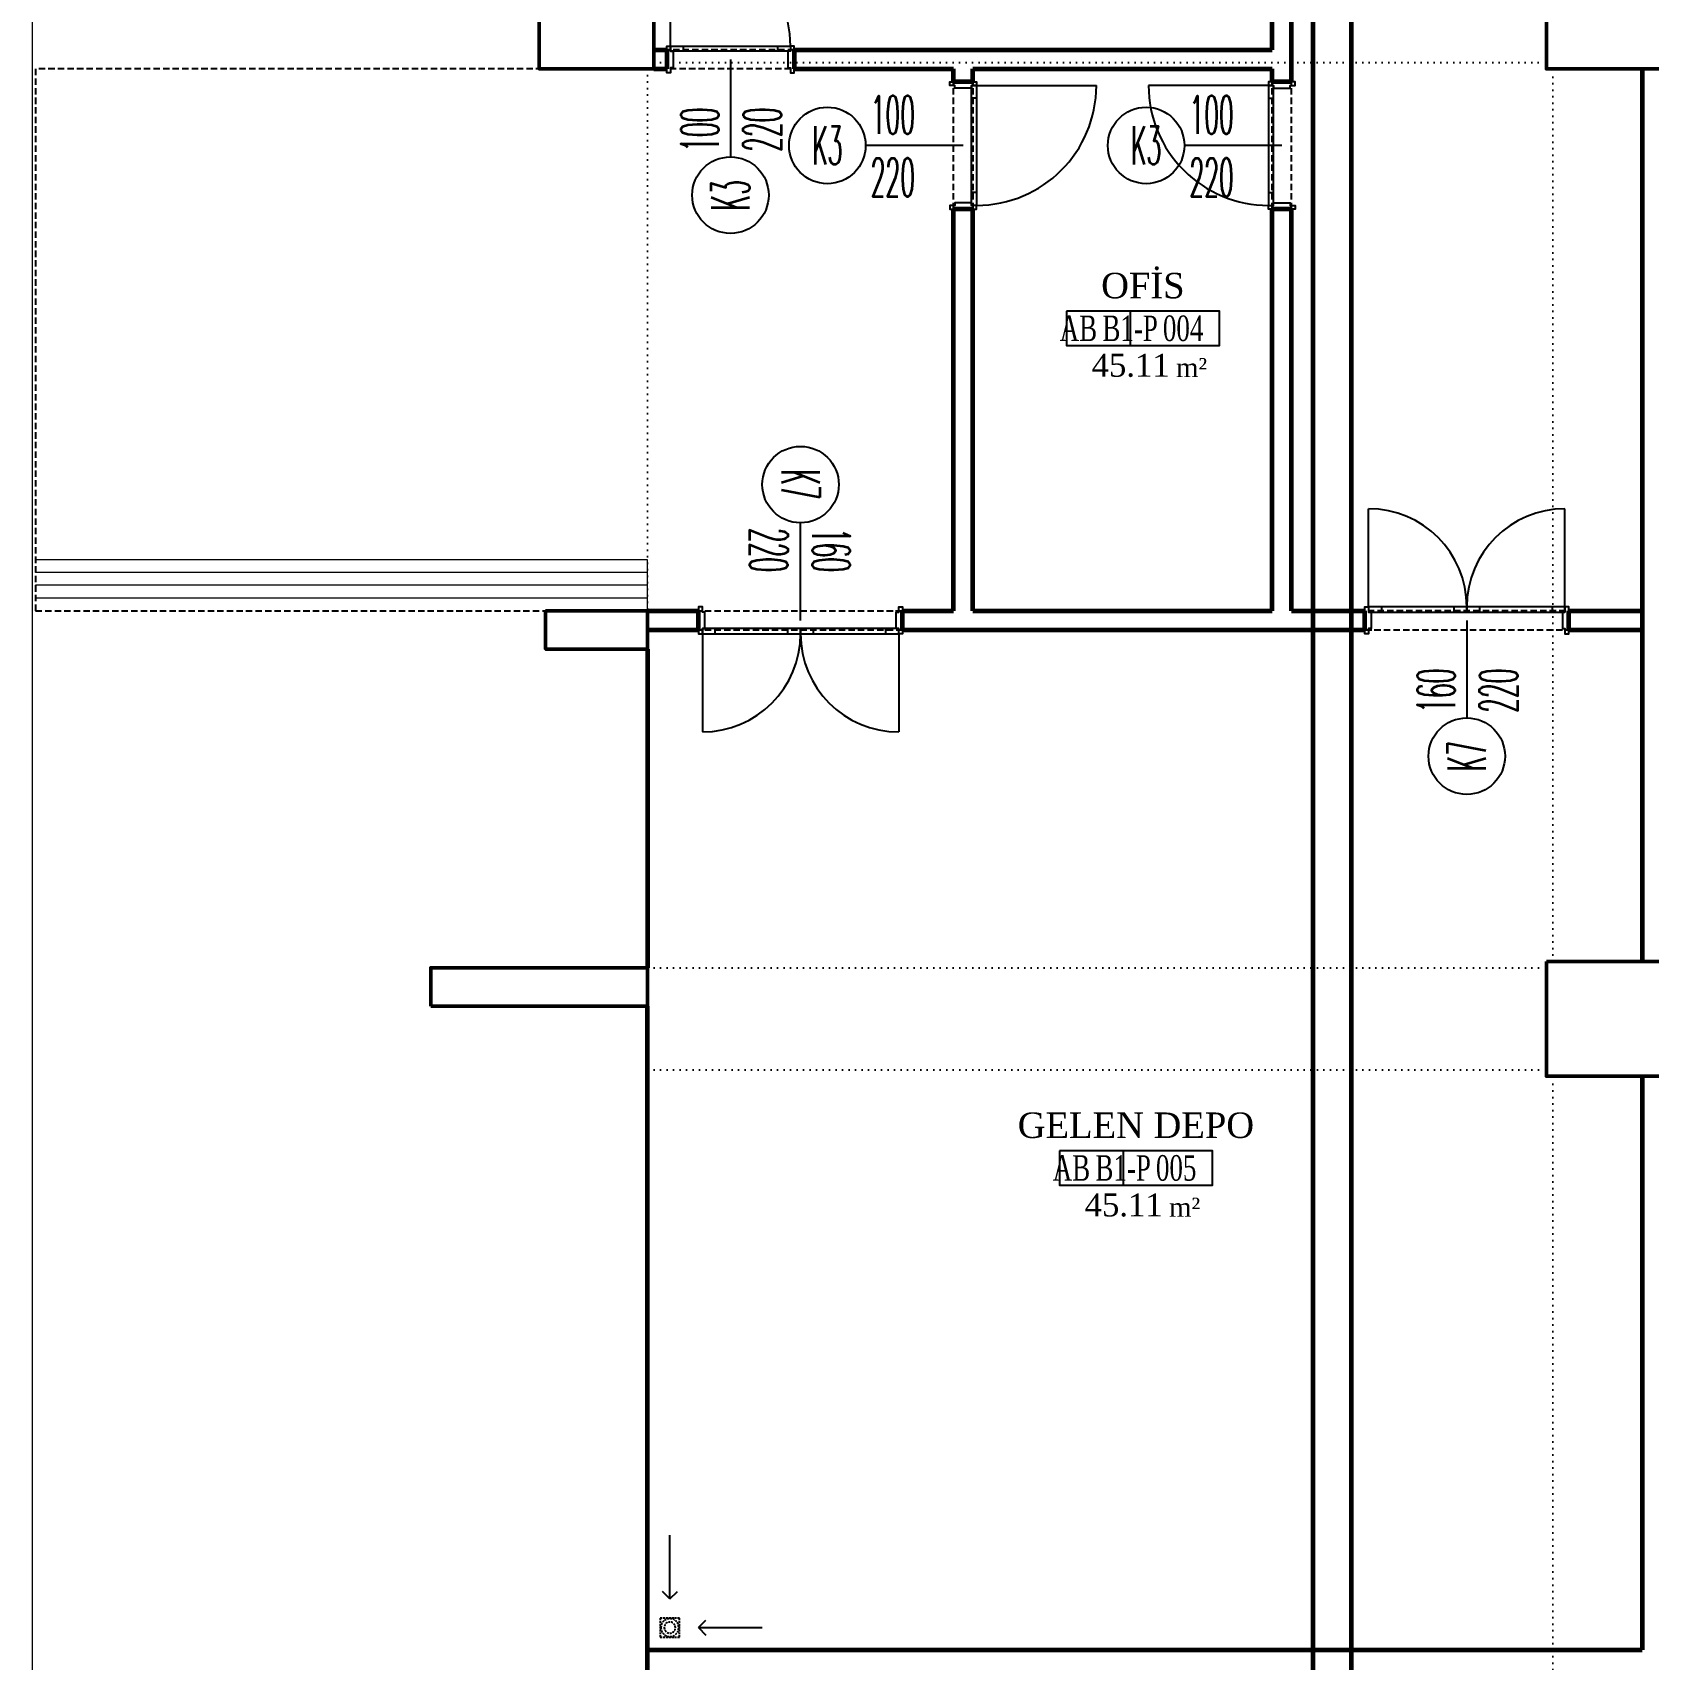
# Model space of a CAD drawing. Extents: x -228812 to 45006, y -308075 to -42938.
# Drawn here: x 39709 to 40977, y -46454 to -45177 of the extents above; entities that cross this region are included whole.
import ezdxf
from ezdxf.enums import TextEntityAlignment as Align

# ---------------------------------------------------------------- set-up
doc = ezdxf.new("R2010")
doc.units = 0
doc.header["$LTSCALE"] = 20
for name, pattern in [('( Hidden )', [0.375, 0.25, -0.125]), ('DOT', [0.25, 0, -0.25]), ('HIDDEN', [0.375, 0.25, -0.125])]:
    doc.linetypes.add(name, pattern=pattern)
doc.layers.get('0').update_dxf_attribs({"linetype": 'CONTINUOUS', "lineweight": 15})
doc.layers.get('DEFPOINTS').update_dxf_attribs({"linetype": 'CONTINUOUS'})
for name, color, linetype, lineweight in [('DUVAR', 7, 'CONTINUOUS', 60), ('KOLON', 7, 'CONTINUOUS', 50), ('tefris', 7, 'CONTINUOUS', 20)]:
    doc.layers.add(name, color=color, linetype=linetype, lineweight=lineweight)
for name, color, linetype in [('KAPILAR', 5, 'CONTINUOUS'), ('KIRIS', 9, 'DOT'), ('OK', 7, 'CONTINUOUS'), ('ROOM', 7, 'CONTINUOUS'), ('ROOM-T', 7, 'CONTINUOUS'), ('TEFRIS SIHHI', 7, 'CONTINUOUS')]:
    doc.layers.add(name, color=color, linetype=linetype)
doc.styles.add('OLC-200', font='tromans.shx', dxfattribs={"width": 0.5, "height": 0.2})
doc.styles.add('OLC-50', font='romans.shx', dxfattribs={"width": 0.5, "height": 0.15})
doc.styles.add('YAZI', font='times.ttf')

# ---------------------------------------------------------------- blocks, each defined once
blk = doc.blocks.new('*U661')
at = {"color": 0}
for p, q in [((-97, 18), (-97, 112)), ((-87, 18), (-87, 14)), ((-13, 18), (-13, 14)), ((-50, 7.5), (-50, 7.5))]:
    blk.add_line(p, q, dxfattribs=at)
at = {"color": 0, "linetype": 'DOT', "ltscale": 20}
blk.add_line((0, 0), (-100, 0), dxfattribs=at)
at = {"color": 0, "lineweight": -3}
for points in [[(-100, 15), (-100, 18), (-97, 18), (-97, 14), (-95, 14), (-95, 1), (-97, 1), (-97, -3), (-100, -3), (-100, 0)], [(0, 15), (0, 18), (-3, 18), (-3, 14), (-5, 14), (-5, 1), (-3, 1), (-3, -3), (0, -3), (0, 0)]]:
    blk.add_lwpolyline(points, dxfattribs=at)
at = {"color": 0}
blk.add_lwpolyline([(-3, 18), (-3, 14), (-97, 14), (-97, 18)], close=True, dxfattribs=at)
at = {"color": 16}
blk.add_lwpolyline([(-50, 7.5), (-50, -69)], dxfattribs=at)
blk.add_circle((-50, -99), 30, dxfattribs=at)
at = {"color": 0}
blk.add_arc((-97, 18), 94, 0, 90, dxfattribs=at)
at = {"color": 16, "style": 'OLC-50', "width": 0.45}
blk.add_attdef('GEN', text='', height=30, rotation=90, dxfattribs=at).set_placement((-50, -65), align=Align.BOTTOM_LEFT)
blk.add_attdef('YUK', text='', height=30, rotation=90, dxfattribs=at).set_placement((-40, -65), align=Align.TOP_LEFT)
at = {"style": 'OLC-50', "width": 0.5, "flags": 1}
for tag, p in [('KABLOK', (-158.3, -83.8)), ('KAMAHKOD', (-53.9, -83.8)), ('KAMAHNO', (-165.2, -120.6)), ('KAMAHAD', (-49.6, -120)), ('DUVKA', (-158.6, -156)), ('KARENK', (-52.6, -154.8)), ('KATIP', (-158.1, -194)), ('KASAMAL', (-53.9, -189.6)), ('KAMAL', (-158.7, -233)), ('KASARENK', (-53.5, -229)), ('MENFEZ', (-160, -268.9)), ('YANGIN', (-54.2, -266.9)), ('ACILYON', (-162.7, -303.5)), ('CEKIT', (-56.3, -303.2)), ('CARPTEK', (-165, -337.4)), ('FOTOSEL', (-56.8, -337.1)), ('PBAR', (-163.2, -371.1)), ('KONTROL', (-57, -371.1))]:
    blk.add_attdef(tag, p, '', height=30, dxfattribs=at)
at = {"color": 16, "style": 'OLC-50', "width": 0.45}
blk.add_attdef('POZ', text='', height=30, rotation=90, dxfattribs=at).set_placement((-50, -99), align=Align.MIDDLE_CENTER)
blk = doc.blocks.new('*U685')
at = {"color": 0}
for p, q in [((-157, 18), (-157, 95)), ((-3, 18), (-3, 95)), ((-147, 18), (-147, 14)), ((-90.1, 18), (-90.1, 14)), ((-70, 18), (-70, 14)), ((-13.1, 18), (-13.1, 14)), ((-80, 7.5), (-80, 7.5))]:
    blk.add_line(p, q, dxfattribs=at)
at = {"color": 0, "linetype": 'DOT', "ltscale": 20}
blk.add_line((-155, 0), (-5, 0), dxfattribs=at)
at = {"color": 0, "lineweight": -3}
for points in [[(-160, 15), (-160, 18), (-157, 18), (-157, 14), (-155, 14), (-155, 1), (-157, 1), (-157, -3), (-160, -3), (-160, 0)], [(0, 15), (0, 18), (-3, 18), (-3, 14), (-5, 14), (-5, 1), (-3, 1), (-3, -3), (0, -3), (0, 0)]]:
    blk.add_lwpolyline(points, dxfattribs=at)
at = {"color": 0}
for points in [[(-157, 18), (-157, 14), (-80, 14), (-80, 18)], [(-80, 18), (-80, 14), (-3, 14), (-3, 18)]]:
    blk.add_lwpolyline(points, close=True, dxfattribs=at)
at = {"color": 16}
blk.add_lwpolyline([(-80, 7.5), (-80, -69)], dxfattribs=at)
blk.add_circle((-80, -99), 30, dxfattribs=at)
at = {"color": 0}
for centre, start, end in [((-157, 18), 0, 90), ((-3, 18), 90, 180)]:
    blk.add_arc(centre, 77, start, end, dxfattribs=at)
at = {"color": 16, "style": 'OLC-50', "width": 0.45}
blk.add_attdef('GEN', text='', height=30, rotation=90, dxfattribs=at).set_placement((-80, -65), align=Align.BOTTOM_LEFT)
blk.add_attdef('YUK', text='', height=30, rotation=90, dxfattribs=at).set_placement((-70, -65), align=Align.TOP_LEFT)
at = {"style": 'OLC-50', "width": 0.5, "flags": 1}
for tag, p in [('KABLOK', (-188.3, -83.8)), ('KAMAHKOD', (-83.9, -83.8)), ('KAMAHNO', (-195.2, -120.6)), ('KAMAHAD', (-79.6, -120)), ('DUVKA', (-188.6, -156)), ('KARENK', (-82.6, -154.8)), ('KATIP', (-188.1, -194)), ('KASAMAL', (-83.9, -189.6)), ('KAMAL', (-188.7, -233)), ('KASARENK', (-83.5, -229)), ('MENFEZ', (-190, -268.9)), ('YANGIN', (-84.2, -266.9)), ('ACILYON', (-192.7, -303.5)), ('CEKIT', (-86.3, -303.2)), ('CARPTEK', (-195, -337.4)), ('FOTOSEL', (-86.8, -337.1)), ('PBAR', (-193.2, -371.1)), ('KONTROL', (-87, -371.1))]:
    blk.add_attdef(tag, p, '', height=30, dxfattribs=at)
at = {"color": 16, "style": 'OLC-50', "width": 0.45}
blk.add_attdef('POZ', text='', height=30, rotation=90, dxfattribs=at).set_placement((-80, -99), align=Align.MIDDLE_CENTER)
blk = doc.blocks.new('ROOMNAME')
at = {"color": 0}
blk.add_line((0, 13.5), (0, -13.5), dxfattribs=at)
blk.add_lwpolyline([(-50, 13.5), (-50, -13.5), (70, -13.5), (70, 13.5)], close=True, dxfattribs=at)
at = {"color": 0, "insert": (36, -30.8), "char_height": 15, "width": 39.826, "attachment_point": 4, "style": 'YAZI'}
blk.add_mtext('m²', dxfattribs=at)
at = {"color": 0, "style": 'YAZI'}
for tag, p in [('KOD', (-25, 0)), ('NO', (35, 0))]:
    blk.add_attdef(tag, text='', height=20, dxfattribs=at).set_placement(p, align=Align.MIDDLE_CENTER)
blk.add_attdef('ALAN', text='', height=18, dxfattribs=at).set_placement((31, -29), align=Align.MIDDLE_RIGHT)
at = {"color": 0, "style": 'YAZI', "flags": 1}
for tag, p in [('ALANIHALE', (10, -51.3)), ('CEVRE', (8.8, -70.9))]:
    blk.add_attdef(tag, text='', height=15, dxfattribs=at).set_placement(p, align=Align.MIDDLE_CENTER)
at = {"color": 0, "style": 'OLC-200', "width": 0.5, "flags": 1}
for tag, p in [('DOS', (-43.9, -102.9)), ('SUP', (-12.3, -102.9)), ('DUV', (15.1, -102.9)), ('TAV', (42.4, -102.9)), ('KTIP1', (-43.9, -131.5)), ('KTIP2', (6.1, -131.5)), ('KTIP3', (56.1, -131.5)), ('KTIP1S', (-43.9, -160.1)), ('KTIP2S', (6.1, -160.1)), ('KTIP3S', (56.1, -160.1)), ('PTIP1', (-43.9, -188.6)), ('PTIP2', (6.1, -188.6)), ('PTIP3', (56.1, -188.6)), ('PTIP1S', (-43.9, -217.2)), ('PTIP2S', (6.1, -217.2)), ('PTIP3S', (56.1, -217.2)), ('KISI', (-43.9, -245.8)), ('KW', (6.1, -245.8)), ('ISI', (56.1, -245.8))]:
    blk.add_attdef(tag, p, '', height=15, dxfattribs=at)
at = {"layer": 'ROOM-T', "color": 9, "style": 'YAZI'}
blk.add_attdef('MAHALADI', text='', height=20, dxfattribs=at).set_placement((10, 33.5), align=Align.MIDDLE_CENTER)
blk = doc.blocks.new('*U662')
at = {"color": 0, "linetype": 'DOT', "ltscale": 20}
blk.add_line((0, 15), (-100, 15), dxfattribs=at)
at = {"color": 0}
for p, q in [((-87, -3), (-87, 1)), ((-50, 7.5), (-50, 7.5)), ((-13, -3), (-13, 1)), ((-97, -3), (-97, -97))]:
    blk.add_line(p, q, dxfattribs=at)
at = {"color": 0, "lineweight": -3}
for points in [[(-100, 0), (-100, -3), (-97, -3), (-97, 1), (-95, 1), (-95, 14), (-97, 14), (-97, 18), (-100, 18), (-100, 15)], [(0, 0), (0, -3), (-3, -3), (-3, 1), (-5, 1), (-5, 14), (-3, 14), (-3, 18), (0, 18), (0, 15)]]:
    blk.add_lwpolyline(points, dxfattribs=at)
at = {"color": 0}
blk.add_lwpolyline([(-3, -3), (-3, 1), (-97, 1), (-97, -3)], close=True, dxfattribs=at)
at = {"color": 16}
blk.add_lwpolyline([(-50, 7.5), (-50, -69)], dxfattribs=at)
blk.add_circle((-50, -99), 30, dxfattribs=at)
at = {"color": 0}
blk.add_arc((-97, -3), 94, 270, 0, dxfattribs=at)
at = {"color": 16, "style": 'OLC-50', "width": 0.45}
blk.add_attdef('GEN', text='', height=30, rotation=90, dxfattribs=at).set_placement((-50, -65), align=Align.BOTTOM_LEFT)
blk.add_attdef('YUK', text='', height=30, rotation=90, dxfattribs=at).set_placement((-40, -65), align=Align.TOP_LEFT)
at = {"style": 'OLC-50', "width": 0.5, "flags": 1}
for tag, p in [('KABLOK', (-158.3, -83.8)), ('KAMAHKOD', (-53.9, -83.8)), ('KAMAHNO', (-165.2, -120.6)), ('KAMAHAD', (-49.6, -120)), ('DUVKA', (-158.6, -156)), ('KARENK', (-52.6, -154.8)), ('KATIP', (-158.1, -194)), ('KASAMAL', (-53.9, -189.6)), ('KAMAL', (-158.7, -233)), ('KASARENK', (-53.5, -229)), ('MENFEZ', (-160, -268.9)), ('YANGIN', (-54.2, -266.9)), ('ACILYON', (-162.7, -303.5)), ('CEKIT', (-56.3, -303.2)), ('CARPTEK', (-165, -337.4)), ('FOTOSEL', (-56.8, -337.1)), ('PBAR', (-163.2, -371.1)), ('KONTROL', (-57, -371.1))]:
    blk.add_attdef(tag, p, '', height=30, dxfattribs=at)
at = {"color": 16, "style": 'OLC-50', "width": 0.45}
blk.add_attdef('POZ', text='', height=30, rotation=90, dxfattribs=at).set_placement((-50, -99), align=Align.MIDDLE_CENTER)
blk = doc.blocks.new('EGIM-OK')
at = {"color": 0, "ltscale": 200}
for points in [[(50, 0), (0, 0)], [(50, 0), (44.2, 5.9)], [(50, 0), (44.2, -5.9)]]:
    blk.add_lwpolyline(points, dxfattribs=at)
blk = doc.blocks.new('SUZGEC')
at = {"color": 0, "linetype": 'ByBlock', "ltscale": 0.3, "extrusion": (0, 0, -1)}
blk.add_lwpolyline([(0, 0), (-15, 0), (-15, 15), (0, 15)], close=True, dxfattribs=at)
for radius in [7.03, 4.37]:
    blk.add_circle((-7.5, 7.5), radius, dxfattribs=at)
blk = doc.blocks.new('SUZGEC OK')
at = {"layer": 'OK', "color": 252, "rotation": 179.9999988256444}
blk.add_blockref('EGIM-OK', (80, -7.5), dxfattribs=at)
at = {"layer": 'OK', "color": 252, "xscale": -1, "rotation": 270}
blk.add_blockref('EGIM-OK', (7.5, -80), dxfattribs=at)
at = {"layer": 'TEFRIS SIHHI', "color": 155, "linetype": 'HIDDEN', "xscale": -1, "rotation": 90}
blk.add_blockref('SUZGEC', (15, 0), dxfattribs=at)
blk = doc.blocks.new('KOLON90')
at = {"layer": 'KOLON', "color": 4}
blk.add_lwpolyline([(-45, 45), (45, 45), (45, -45), (-45, -45)], close=True, dxfattribs=at)

msp = doc.modelspace()

# ---------------------------------------------------------------- linework, layer by layer
at = {"linetype": 'Continuous'}
msp.add_lwpolyline([(39709.494, -42938.116), (44863.882, -42938.116), (44863.882, -47662.514), (39709.494, -47662.514)], close=True, dxfattribs=at)
at = {"layer": 'DEFPOINTS', "color": 7, "linetype": '( Hidden )'}
msp.add_lwpolyline([(40896.851, -45116.043), (40896.851, -45206.043), (40971.851, -45206.043), (40971.851, -45631.043), (40696.851, -45631.043), (40696.851, -44216.043)], dxfattribs=at)
for points in [[(40196.851, -44711.043), (40681.851, -44711.043), (40681.851, -45191.043), (40196.851, -45191.043), (40196.851, -45116.043), (40159.351, -45116.043), (40159.351, -44786.043), (40196.851, -44786.043)], [(39711.851, -45631.043), (40431.851, -45631.043), (40431.851, -45206.043), (39711.851, -45206.043)], [(40681.851, -45206.043), (40446.851, -45206.043), (40446.851, -45631.043), (40681.851, -45631.043)], [(40191.851, -45646.043), (40971.851, -45646.043), (40971.851, -45906.043), (40896.851, -45906.043), (40896.851, -45996.043), (40971.851, -45996.043), (40971.851, -46446.043), (40191.851, -46446.043)]]:
    msp.add_lwpolyline(points, close=True, dxfattribs=at)
at = {"layer": 'DUVAR', "color": 2, "linetype": 'ByBlock', "ltscale": 0.5}
for p, q in [((40713.94, -46566.393), (40713.94, -43811.393)), ((40743.94, -46536.393), (40743.94, -43841.393))]:
    msp.add_line(p, q, dxfattribs=at)
at = {"layer": 'DUVAR', "color": 2}
for p, q in [((40696.851, -45216.043), (40696.851, -44216.043)), ((40681.851, -45191.043), (40681.851, -44711.043)), ((40196.851, -45191.043), (40206.851, -45191.043)), ((40206.851, -45191.043), (40206.851, -45206.043)), ((40306.851, -45191.043), (40306.851, -45206.043)), ((40306.851, -45191.043), (40681.851, -45191.043)), ((40196.851, -45206.043), (40206.851, -45206.043)), ((40306.851, -45206.043), (40431.851, -45206.043)), ((40431.851, -45216.043), (40431.851, -45206.043)), ((40446.851, -45206.043), (40681.851, -45206.043)), ((40446.851, -45216.043), (40446.851, -45206.043)), ((40681.851, -45216.043), (40681.851, -45206.043)), ((40971.851, -45206.043), (40971.851, -45906.043)), ((40971.851, -45206.043), (40971.851, -45906.043)), ((40446.851, -45216.043), (40431.851, -45216.043)), ((40696.851, -45216.043), (40681.851, -45216.043)), ((40431.851, -45631.043), (40431.851, -45316.043)), ((40446.851, -45316.043), (40431.851, -45316.043)), ((40446.851, -45631.043), (40446.851, -45316.043)), ((40681.851, -45631.043), (40681.851, -45316.043)), ((40696.851, -45316.043), (40681.851, -45316.043)), ((40696.851, -45631.043), (40696.851, -45316.043)), ((40191.851, -45631.043), (40231.851, -45631.043)), ((40231.851, -45646.043), (40231.851, -45631.042)), ((40391.851, -45646.043), (40391.851, -45631.042)), ((40391.851, -45631.043), (40431.851, -45631.043)), ((40446.851, -45631.043), (40681.851, -45631.043)), ((40696.851, -45631.043), (40754.351, -45631.043)), ((40754.351, -45646.043), (40754.351, -45631.042)), ((40914.351, -45646.043), (40914.351, -45631.042)), ((40914.351, -45646.043), (40914.351, -45631.042)), ((40914.351, -45631.043), (40971.851, -45631.043)), ((40914.351, -45631.043), (40971.851, -45631.043)), ((40191.851, -45646.043), (40231.851, -45646.043)), ((40391.851, -45646.043), (40754.351, -45646.043)), ((40914.351, -45646.043), (40971.851, -45646.043)), ((40914.351, -45646.043), (40971.851, -45646.043)), ((40191.851, -46681.043), (40191.851, -45941.043)), ((40971.851, -45996.043), (40971.851, -46446.043)), ((40971.851, -45996.043), (40971.851, -46446.043)), ((40191.851, -46446.043), (40971.851, -46446.043))]:
    msp.add_line(p, q, dxfattribs=at)
at = {"layer": 'DUVAR', "color": 2, "ltscale": 0.5}
msp.add_line((40191.851, -45661.043), (40191.851, -45911.043), dxfattribs=at)
at = {"layer": 'KIRIS', "color": 251}
for p, q in [((40191.851, -45206.043), (40191.851, -45631.043)), ((40196.851, -45201.043), (40896.851, -45201.043)), ((40901.851, -45906.043), (40901.851, -45206.043)), ((40191.851, -45911.043), (40896.851, -45911.043)), ((40191.851, -45991.043), (40896.851, -45991.043)), ((40191.851, -45991.043), (40191.851, -46681.043)), ((40901.851, -46696.043), (40901.851, -45996.043))]:
    msp.add_line(p, q, dxfattribs=at)
at = {"layer": 'KOLON', "color": 4}
for points in [[(40111.851, -45631.043), (40191.851, -45631.043), (40191.851, -45661.043), (40111.851, -45661.043)], [(40021.851, -45941.043), (40191.851, -45941.043), (40191.851, -45911.043), (40021.851, -45911.043)]]:
    msp.add_lwpolyline(points, close=True, dxfattribs=at)
at = {"layer": 'tefris', "color": 11, "ltscale": 0.05}
for p, q in [((40191.851, -45591.043), (39711.851, -45591.043)), ((40191.851, -45631.043), (40191.851, -45591.043))]:
    msp.add_line(p, q, dxfattribs=at)
at = {"layer": 'tefris', "color": 16, "ltscale": 0.05}
for p, q in [((40191.851, -45601.043), (39711.851, -45601.043)), ((40191.851, -45611.043), (39711.851, -45611.043)), ((40191.851, -45621.043), (39711.851, -45621.043))]:
    msp.add_line(p, q, dxfattribs=at)

# ---------------------------------------------------------------- block references
at = {"layer": 'KAPILAR'}
for name, p, values in [('*U661', (40306.851, -45206.043), {'POZ': 'K3', 'GEN': '100', 'YUK': '220'}), ('*U685', (40914.351, -45646.043), {'POZ': 'K7', 'GEN': '160', 'YUK': '220'})]:
    msp.add_blockref(name, p, dxfattribs=at).add_auto_attribs(values)
for name, p, rotation, values in [('*U661', (40431.851, -45316.043), 270, {'POZ': 'K3', 'GEN': '100', 'YUK': '220'}), ('*U662', (40681.851, -45316.043), 270, {'POZ': 'K3', 'GEN': '100', 'YUK': '220'}), ('*U685', (40231.851, -45631.043), 180, {'POZ': 'K7', 'GEN': '160', 'YUK': '220'})]:
    msp.add_blockref(name, p, dxfattribs=dict(at, rotation=rotation)).add_auto_attribs(values)
at = {"layer": 'KOLON', "color": 1}
for p in [(40151.851, -45161.043), (40941.851, -45161.043), (40941.851, -45951.043)]:
    msp.add_blockref('KOLON90', p, dxfattribs=at)
at = {"layer": 'ROOM', "ltscale": 0.5}
ref = msp.add_blockref('ROOMNAME', (40570.326, -45409.444), dxfattribs=at)
ref.add_attrib('MAHALADI', 'OFİS', dxfattribs={"layer": 'ROOM-T', "color": 9, "height": 20, "style": 'YAZI'}).set_placement((40580.326, -45375.944), align=Align.MIDDLE_CENTER)
ref.add_attrib('BLOK', 'AB', dxfattribs={"layer": '0', "color": 0, "height": 20, "style": 'YAZI', "width": 0.7}).set_placement((40529.755, -45409.444), align=Align.MIDDLE_CENTER)
ref.add_attrib('KOD', 'B1-P', dxfattribs={"layer": '0', "color": 0, "height": 20, "style": 'YAZI', "width": 0.7}).set_placement((40570.326, -45409.444), align=Align.MIDDLE_CENTER)
ref.add_attrib('NO', '004', dxfattribs={"layer": '0', "color": 0, "height": 20, "style": 'YAZI', "width": 0.7}).set_placement((40611.897, -45409.444), align=Align.MIDDLE_CENTER)
ref.add_attrib('ALAN', '45.11', dxfattribs={"layer": '0', "color": 0, "height": 18, "style": 'YAZI'}).set_placement((40601.326, -45438.444), align=Align.MIDDLE_RIGHT)
ref = msp.add_blockref('ROOMNAME', (40564.864, -46068.012), dxfattribs=at)
ref.add_attrib('MAHALADI', 'GELEN DEPO', dxfattribs={"layer": 'ROOM-T', "color": 9, "height": 20, "style": 'YAZI'}).set_placement((40574.864, -46034.512), align=Align.MIDDLE_CENTER)
ref.add_attrib('BLOK', 'AB', dxfattribs={"layer": '0', "color": 0, "height": 20, "style": 'YAZI', "width": 0.7}).set_placement((40524.293, -46068.012), align=Align.MIDDLE_CENTER)
ref.add_attrib('KOD', 'B1-P', dxfattribs={"layer": '0', "color": 0, "height": 20, "style": 'YAZI', "width": 0.7}).set_placement((40564.864, -46068.012), align=Align.MIDDLE_CENTER)
ref.add_attrib('NO', '005', dxfattribs={"layer": '0', "color": 0, "height": 20, "style": 'YAZI', "width": 0.7}).set_placement((40606.436, -46068.012), align=Align.MIDDLE_CENTER)
ref.add_attrib('ALAN', '45.11', dxfattribs={"layer": '0', "color": 0, "height": 18, "style": 'YAZI'}).set_placement((40595.864, -46097.012), align=Align.MIDDLE_RIGHT)
at = {"layer": 'TEFRIS SIHHI', "color": 155, "xscale": -1, "rotation": 180}
msp.add_blockref('SUZGEC OK', (40201.851, -46436.043), dxfattribs=at)

doc.saveas('drawing.dxf')
